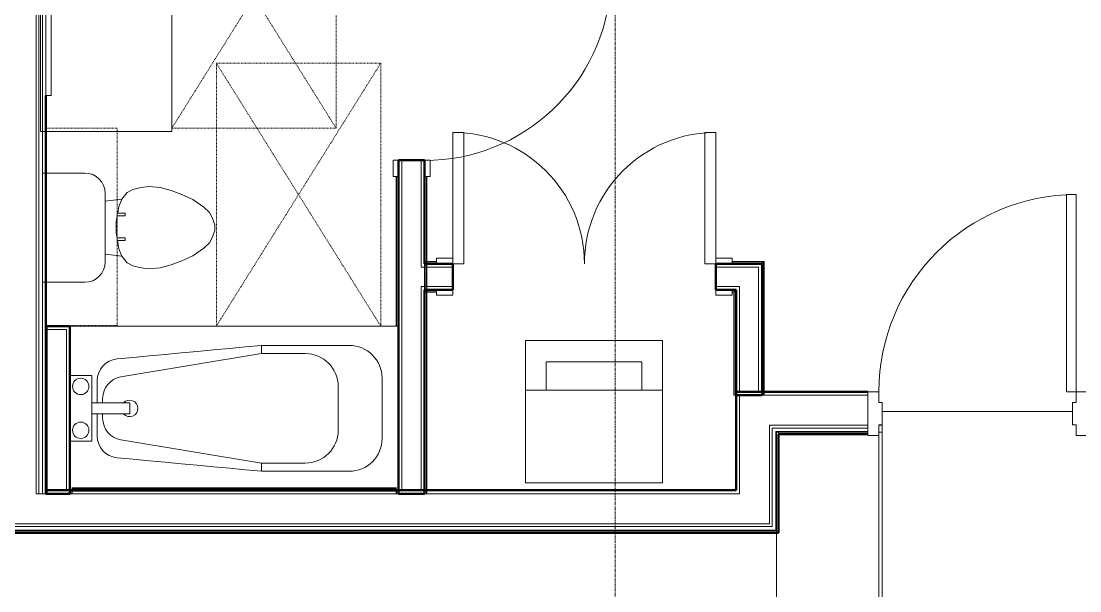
# Model space of a CAD drawing. Header units: inches. Extents: x -4235 to -464, y 9767 to 12347.
# Drawn here: x -2935.8 to -2742.5, y 11707 to 11811 of the extents above; entities that cross this region are included whole.
import ezdxf

# ---------------------------------------------------------------- set-up
doc = ezdxf.new("R2010")
doc.units = ezdxf.units.IN
doc.header["$MEASUREMENT"] = 0
doc.linetypes.add('Dash', pattern=[0.25, 0.125, -0.125])
doc.linetypes.add('Grid Line 1_2_', pattern=[0.875, 0.5, -0.125, 0.125, -0.125])
for name, color, linetype, lineweight in [('0-1', 7, 'Continuous', 5), ('0-2', 10, 'Continuous', 9), ('0-3', 7, 'Continuous', 9), ('A-DOOR-1', 7, 'Continuous', 9), ('A-DOOR-2', 90, 'Continuous', 20), ('A-DOOR-FRAM-1', 90, 'Continuous', 20), ('A-FLOR-2', 254, 'Continuous', 9), ('A-FLOR-3', 7, 'Continuous', 9), ('A-FLOR-4', 192, 'Continuous', 9), ('A-GENM-HDLN-1', 7, 'Dash', 9), ('A-WALL-1', 250, 'Continuous', 50), ('A-WALL-2', 50, 'Continuous', 13), ('A-WALL-3', 10, 'Continuous', 9), ('A-WALL-4', 254, 'Continuous', 9), ('A-WALL-5', 7, 'Continuous', 9), ('I-WALL-1', 250, 'Continuous', 50), ('I-WALL-2', 10, 'Continuous', 9), ('I-WALL-3', 254, 'Continuous', 9), ('P-SANR-FIXT-1', 7, 'Continuous', 9), ('P-SANR-FIXT-2', 10, 'Continuous', 9), ('P-SANR-FIXT-3', 254, 'Continuous', 9), ('Q-CASE-1', 254, 'Continuous', 9), ('Q-CASE-2', 7, 'Continuous', 9), ('Q-CASE-3', 10, 'Continuous', 9), ('Q-CASE-4', 7, 'Dash', 9), ('S-GRID-1', 1, 'Grid Line 1_2_', 9)]:
    doc.layers.add(name, color=color, linetype=linetype, lineweight=lineweight)

# ---------------------------------------------------------------- blocks, each defined once
blk = doc.blocks.new('Basic Wall _ INT - W4BØF - _5_8 GYP - 2X4 WOOD_BATT_ - 5_8 GYP_ - ___-2682063-BACKGROUND - 3RD FLOOR')
at = {"layer": 'A-WALL-3'}
for p, q in [((-2800.5, 11766.76), (-2800.52, 11766.74)), ((-2800.32, 11766.94), (-2800.38, 11766.88)), ((-2800.17, 11767.09), (-2800.32, 11766.95)), ((-2800.11, 11767.15), (-2800.17, 11767.09)), ((-2800.52, 11742.74), (-2800.52, 11743.36)), ((-2800.52, 11742.74), (-2800.5, 11742.74)), ((-2800.48, 11742.74), (-2800.52, 11742.74)), ((-2800.46, 11742.74), (-2800.48, 11742.74)), ((-2800.44, 11742.74), (-2800.46, 11742.74)), ((-2800.41, 11742.74), (-2800.44, 11742.74)), ((-2800.4, 11742.74), (-2800.41, 11742.74)), ((-2800.23, 11742.74), (-2800.4, 11742.74)), ((-2800.4, 11742.74), (-2800.4, 11742.74)), ((-2800.38, 11742.74), (-2800.32, 11742.74)), ((-2800.32, 11742.74), (-2800.17, 11742.74)), ((-2800.11, 11742.74), (-2800.23, 11742.74)), ((-2800.17, 11743.36), (-2800.17, 11742.74)), ((-2800.17, 11742.74), (-2800.11, 11742.74))]:
    blk.add_line(p, q, dxfattribs=at)
at = {"layer": 'A-WALL-4'}
for p, q in [((-2800.52, 11743.36), (-2800.52, 11766.74)), ((-2800.17, 11767.09), (-2800.17, 11743.36)), ((-2800.4, 11742.74), (-2800.4, 11743.36)), ((-2800.11, 11743.36), (-2800.11, 11742.74))]:
    blk.add_line(p, q, dxfattribs=at)
at = {"layer": 'A-WALL-5'}
for p, q in [((-2800.4, 11743.36), (-2800.4, 11766.86)), ((-2800.11, 11767.15), (-2800.11, 11743.36))]:
    blk.add_line(p, q, dxfattribs=at)
at = {"layer": 'A-WALL-5', "flags": 128}
for points in [[(-2800.48, 11766.78), (-2800.46, 11766.8), (-2800.44, 11766.82), (-2800.42, 11766.84), (-2800.41, 11766.85), (-2800.4, 11766.86), (-2800.4, 11766.86)], [(-2800.4, 11766.86), (-2800.38, 11766.88), (-2800.32, 11766.94), (-2800.23, 11767.03), (-2800.11, 11767.15)]]:
    blk.add_lwpolyline(points, dxfattribs=at)
blk = doc.blocks.new('Basic Wall _ INT - W4BØF - _5_8 GYP - 2X4 WOOD_BATT_ - 5_8 GYP_ - ___-2682064-BACKGROUND - 3RD FLOOR')
at = {"layer": 'A-WALL-3'}
for p, q in [((-2805.27, 11761.99), (-2805.3, 11761.97)), ((-2805.62, 11761.64), (-2805.69, 11761.58)), ((-2805.48, 11761.78), (-2805.62, 11761.64)), ((-2805.41, 11761.85), (-2805.48, 11761.79)), ((-2805.27, 11742.74), (-2805.27, 11743.36))]:
    blk.add_line(p, q, dxfattribs=at)
at = {"layer": 'A-WALL-4'}
for p, q in [((-2805.27, 11743.36), (-2805.27, 11761.99)), ((-2805.62, 11761.64), (-2805.62, 11742.74)), ((-2805.69, 11742.74), (-2805.62, 11742.74)), ((-2805.62, 11742.74), (-2805.48, 11742.74)), ((-2805.48, 11742.74), (-2805.41, 11742.74)), ((-2805.3, 11742.74), (-2805.27, 11742.74))]:
    blk.add_line(p, q, dxfattribs=at)
at = {"layer": 'A-WALL-5'}
for p, q in [((-2805.69, 11761.58), (-2805.69, 11742.74)), ((-2805.4, 11761.86), (-2805.4, 11742.74)), ((-2805.4, 11742.74), (-2805.69, 11742.74)), ((-2805.32, 11742.74), (-2805.4, 11742.74)), ((-2805.27, 11742.74), (-2805.32, 11742.74))]:
    blk.add_line(p, q, dxfattribs=at)
at = {"layer": 'A-WALL-5', "flags": 128}
for points in [[(-2805.69, 11761.58), (-2805.57, 11761.7), (-2805.48, 11761.79), (-2805.42, 11761.84), (-2805.4, 11761.86)], [(-2805.4, 11761.86), (-2805.4, 11761.87), (-2805.39, 11761.88), (-2805.37, 11761.89), (-2805.36, 11761.91), (-2805.34, 11761.93), (-2805.32, 11761.95)]]:
    blk.add_lwpolyline(points, dxfattribs=at)
blk = doc.blocks.new('Basic Wall _ INT - W4BØF - _5_8 GYP - 2X4 WOOD_BATT_ - 5_8 GYP_ - ___-2682065-BACKGROUND - 3RD FLOOR')
at = {"layer": 'A-WALL-3'}
for p, q in [((-2862.15, 11767.03), (-2862.15, 11767.15)), ((-2862.15, 11767.15), (-2862.15, 11767.09)), ((-2862.15, 11767.09), (-2862.15, 11766.95)), ((-2862.15, 11766.88), (-2862.15, 11767.03)), ((-2862.15, 11766.94), (-2862.15, 11766.88)), ((-2862.15, 11766.86), (-2862.15, 11766.88)), ((-2862.15, 11766.86), (-2862.15, 11766.86)), ((-2862.15, 11766.85), (-2862.15, 11766.86)), ((-2862.15, 11766.84), (-2862.15, 11766.85)), ((-2862.15, 11766.82), (-2862.15, 11766.84)), ((-2862.15, 11766.8), (-2862.15, 11766.82)), ((-2862.15, 11766.76), (-2862.15, 11766.74)), ((-2861.88, 11767.09), (-2861.95, 11767.09)), ((-2861.77, 11767.09), (-2861.85, 11767.09)), ((-2859.96, 11766.74), (-2856.96, 11766.74)), ((-2808.96, 11766.74), (-2805.96, 11766.74)), ((-2800.52, 11766.74), (-2800.5, 11766.76)), ((-2800.38, 11766.88), (-2800.32, 11766.94)), ((-2800.32, 11766.95), (-2800.17, 11767.09)), ((-2800.17, 11767.09), (-2800.11, 11767.15))]:
    blk.add_line(p, q, dxfattribs=at)
at = {"layer": 'A-WALL-4'}
for p, q in [((-2862.15, 11766.78), (-2862.15, 11766.8)), ((-2862.15, 11766.74), (-2862.15, 11766.78)), ((-2862.15, 11766.74), (-2859.96, 11766.74)), ((-2861.88, 11767.15), (-2861.95, 11767.15)), ((-2861.77, 11767.15), (-2861.85, 11767.15)), ((-2859.96, 11767.09), (-2861.74, 11767.09)), ((-2800.17, 11767.09), (-2805.96, 11767.09)), ((-2805.96, 11766.74), (-2800.52, 11766.74))]:
    blk.add_line(p, q, dxfattribs=at)
at = {"layer": 'A-WALL-5'}
for p, q in [((-2859.96, 11766.86), (-2862.15, 11766.86)), ((-2859.96, 11767.15), (-2861.74, 11767.15)), ((-2800.11, 11767.15), (-2805.96, 11767.15)), ((-2800.4, 11766.86), (-2805.96, 11766.86))]:
    blk.add_line(p, q, dxfattribs=at)
at = {"layer": 'A-WALL-5', "flags": 128}
for points in [[(-2800.4, 11766.86), (-2800.4, 11766.86), (-2800.41, 11766.85), (-2800.42, 11766.84), (-2800.44, 11766.82), (-2800.46, 11766.8), (-2800.48, 11766.78)], [(-2800.11, 11767.15), (-2800.23, 11767.03), (-2800.32, 11766.94), (-2800.38, 11766.88), (-2800.4, 11766.86)]]:
    blk.add_lwpolyline(points, dxfattribs=at)
blk = doc.blocks.new('Basic Wall _ INT - W4BØF - _5_8 GYP - 2X4 WOOD_BATT_ - 5_8 GYP_ - ___-2682066-BACKGROUND - 3RD FLOOR')
at = {"layer": 'A-WALL-3'}
for p, q in [((-2862.15, 11761.99), (-2862.15, 11761.97)), ((-2859.96, 11761.99), (-2856.96, 11761.99)), ((-2805.3, 11761.97), (-2805.27, 11761.99)), ((-2862.15, 11761.88), (-2862.15, 11761.93)), ((-2862.15, 11761.86), (-2862.15, 11761.88)), ((-2862.15, 11761.79), (-2862.15, 11761.86)), ((-2862.15, 11761.85), (-2862.15, 11761.79)), ((-2862.15, 11761.7), (-2862.15, 11761.79)), ((-2862.15, 11761.78), (-2862.15, 11761.64)), ((-2862.15, 11761.58), (-2862.15, 11761.7)), ((-2862.15, 11761.64), (-2862.15, 11761.58)), ((-2861.89, 11761.64), (-2861.95, 11761.64)), ((-2861.74, 11761.64), (-2861.85, 11761.64)), ((-2805.69, 11761.58), (-2805.62, 11761.64)), ((-2805.62, 11761.64), (-2805.48, 11761.78)), ((-2805.48, 11761.79), (-2805.41, 11761.85))]:
    blk.add_line(p, q, dxfattribs=at)
at = {"layer": 'A-WALL-4'}
for p, q in [((-2862.15, 11761.95), (-2862.15, 11761.99)), ((-2862.15, 11761.99), (-2859.96, 11761.99)), ((-2805.96, 11761.99), (-2805.27, 11761.99)), ((-2862.15, 11761.93), (-2862.15, 11761.95)), ((-2861.89, 11761.58), (-2861.95, 11761.58)), ((-2861.74, 11761.58), (-2861.85, 11761.58)), ((-2859.96, 11761.64), (-2861.74, 11761.64)), ((-2805.62, 11761.64), (-2805.96, 11761.64))]:
    blk.add_line(p, q, dxfattribs=at)
at = {"layer": 'A-WALL-5'}
for p, q in [((-2862.15, 11761.86), (-2859.96, 11761.86)), ((-2859.96, 11761.58), (-2861.74, 11761.58)), ((-2805.96, 11761.86), (-2805.4, 11761.86)), ((-2805.69, 11761.58), (-2805.96, 11761.58))]:
    blk.add_line(p, q, dxfattribs=at)
at = {"layer": 'A-WALL-5', "flags": 128}
for points in [[(-2805.4, 11761.86), (-2805.42, 11761.84), (-2805.48, 11761.79), (-2805.57, 11761.7), (-2805.69, 11761.58)], [(-2805.32, 11761.95), (-2805.34, 11761.93), (-2805.36, 11761.91), (-2805.37, 11761.89), (-2805.39, 11761.88), (-2805.4, 11761.87), (-2805.4, 11761.86)]]:
    blk.add_lwpolyline(points, dxfattribs=at)
blk = doc.blocks.new('Stacked Washer and Dryer - 26_x25_ - Private-1352637-BACKGROUND - 3RD FLOOR')
at = {"layer": 'P-SANR-FIXT-1'}
for p, q in [((0, 12.5), (26, 12.5)), ((0, 12.5), (0, -12.5)), ((16.90625, 12.5), (16.90625, -12.5)), ((26, 12.5), (26, -12.5)), ((16.90625, 8.75), (22.09375, 8.75)), ((22.09375, 8.75), (22.09375, -8.75)), ((22.09375, -8.75), (16.90625, -8.75)), ((26, -12.5), (0, -12.5))]:
    blk.add_line(p, q, dxfattribs=at)
blk = doc.blocks.new('SWING - DOUBLE - FLUSH - 4-0 x 6-8 - DUMMY-3207495-BACKGROUND - 3RD FLOOR')
at = {"layer": 'A-DOOR-1'}
for p, q in [((-27, 2.375), (-27, 3.375)), ((-27, 3.375), (-24, 3.375)), ((-24, 2.375), (-27, 2.375)), ((-24, 3.375), (-24, 2.375)), ((24, 2.375), (24, 3.375)), ((24, 3.375), (27, 3.375)), ((27, 2.375), (24, 2.375)), ((27, 3.375), (27, 2.375)), ((-27, -2.375), (-24, -2.375)), ((-27, -3.375), (-27, -2.375)), ((-24, -3.375), (-27, -3.375)), ((-24, -2.375), (-24, -3.375)), ((24, -2.375), (27, -2.375)), ((24, -3.375), (24, -2.375)), ((27, -3.375), (24, -3.375)), ((27, -2.375), (27, -3.375))]:
    blk.add_line(p, q, dxfattribs=at)
for centre, start, end in [((-24, -2.375), 270, 0), ((24, -2.375), 180, 270)]:
    blk.add_arc(centre, 24, start, end, dxfattribs=at)
at = {"layer": 'A-DOOR-2'}
for p, q in [((-22, -2.375), (-24, -2.375)), ((-24, -3.375), (-24, -26.375)), ((-22, -26.375), (-22, -2.375)), ((22, -2.375), (24, -2.375)), ((22, -26.375), (22, -2.375)), ((24, -3.375), (24, -26.375)), ((-24, -26.375), (-22, -26.375)), ((24, -26.375), (22, -26.375))]:
    blk.add_line(p, q, dxfattribs=at)
blk = doc.blocks.new('Basic Wall _ INT - W4BØF - _5_8 GYP - 2X4 WOOD_BATT_ - 5_8 GYP_ - ___-2680994-BACKGROUND - 3RD FLOOR')
at = {"layer": 'A-WALL-3'}
for p, q in [((-2862.12, 11879.77), (-2862.15, 11879.79)), ((-2861.95, 11879.59), (-2862.01, 11879.65)), ((-2861.89, 11879.53), (-2861.94, 11879.58)), ((-2862.15, 11855.79), (-2862.15, 11851.04)), ((-2861.8, 11856.08), (-2861.8, 11856.19)), ((-2861.8, 11855.99), (-2861.8, 11856.07)), ((-2861.8, 11855.16), (-2861.8, 11855.79)), ((-2861.8, 11851.04), (-2861.8, 11855.14)), ((-2861.8, 11850.84), (-2861.8, 11850.89)), ((-2861.8, 11850.75), (-2861.8, 11850.82)), ((-2861.8, 11850.63), (-2861.8, 11850.73)), ((-2862.15, 11827.04), (-2862.15, 11822.66)), ((-2861.8, 11827.33), (-2861.8, 11827.44)), ((-2861.8, 11827.24), (-2861.8, 11827.33)), ((-2861.8, 11827.18), (-2861.8, 11827.24)), ((-2861.8, 11822.66), (-2861.8, 11827.04)), ((-2862.15, 11785.66), (-2862.15, 11782.66)), ((-2862.15, 11766.74), (-2862.15, 11761.99)), ((-2861.8, 11767.03), (-2861.8, 11767.14)), ((-2861.8, 11766.94), (-2861.8, 11767.03)), ((-2861.8, 11766.88), (-2861.8, 11766.94)), ((-2861.8, 11762.61), (-2861.8, 11766.7)), ((-2861.8, 11761.99), (-2861.8, 11762.57)), ((-2861.8, 11761.79), (-2861.8, 11761.84)), ((-2861.8, 11761.7), (-2861.8, 11761.78)), ((-2861.8, 11761.58), (-2861.8, 11761.69)), ((-2862.15, 11725.36), (-2862.15, 11724.74)), ((-2861.8, 11724.74), (-2861.8, 11725.36)), ((-2862.15, 11724.74), (-2862.12, 11724.74)), ((-2862.11, 11724.74), (-2862.15, 11724.74)), ((-2862.02, 11724.74), (-2862.11, 11724.74)), ((-2861.74, 11724.74), (-2862.02, 11724.74)), ((-2862.01, 11724.74), (-2861.95, 11724.74)), ((-2861.94, 11724.74), (-2861.8, 11724.74)), ((-2861.8, 11724.74), (-2861.74, 11724.74))]:
    blk.add_line(p, q, dxfattribs=at)
at = {"layer": 'A-WALL-4'}
for p, q in [((-2862.15, 11879.79), (-2862.15, 11855.79)), ((-2861.8, 11856.2), (-2861.8, 11879.04)), ((-2862.02, 11855.16), (-2862.02, 11855.79)), ((-2862.02, 11851.04), (-2862.02, 11855.16)), ((-2861.74, 11856.08), (-2861.74, 11856.19)), ((-2861.74, 11855.99), (-2861.74, 11856.07)), ((-2861.74, 11855.16), (-2861.74, 11855.78)), ((-2861.74, 11851.04), (-2861.74, 11855.14)), ((-2862.15, 11851.04), (-2862.15, 11827.04)), ((-2861.74, 11850.84), (-2861.74, 11850.89)), ((-2861.8, 11827.45), (-2861.8, 11850.63)), ((-2861.74, 11850.75), (-2861.74, 11850.82)), ((-2861.74, 11850.63), (-2861.74, 11850.73)), ((-2862.02, 11822.91), (-2862.02, 11827.02)), ((-2861.74, 11827.33), (-2861.74, 11827.44)), ((-2861.74, 11827.24), (-2861.74, 11827.32)), ((-2861.74, 11827.18), (-2861.74, 11827.24)), ((-2861.74, 11822.66), (-2861.74, 11827.04)), ((-2862.02, 11822.66), (-2862.02, 11822.89)), ((-2862.15, 11782.66), (-2862.15, 11766.74)), ((-2861.8, 11767.14), (-2861.8, 11782.66)), ((-2862.02, 11762.61), (-2862.02, 11766.72)), ((-2861.74, 11767.03), (-2861.74, 11767.14)), ((-2861.74, 11766.94), (-2861.74, 11767.03)), ((-2861.74, 11766.88), (-2861.74, 11766.94)), ((-2861.74, 11761.99), (-2861.74, 11766.74)), ((-2862.15, 11761.99), (-2862.15, 11725.36)), ((-2862.02, 11761.99), (-2862.02, 11762.6)), ((-2861.8, 11725.36), (-2861.8, 11761.58)), ((-2861.74, 11761.79), (-2861.74, 11761.84)), ((-2861.74, 11761.7), (-2861.74, 11761.78)), ((-2861.74, 11761.58), (-2861.74, 11761.69)), ((-2862.02, 11724.74), (-2862.02, 11725.36)), ((-2861.74, 11724.74), (-2861.74, 11725.36))]:
    blk.add_line(p, q, dxfattribs=at)
at = {"layer": 'A-WALL-5'}
for p, q in [((-2862.02, 11855.79), (-2862.02, 11879.66)), ((-2861.74, 11856.2), (-2861.74, 11879.04)), ((-2862.02, 11827.04), (-2862.02, 11851.04)), ((-2861.74, 11827.45), (-2861.74, 11850.63)), ((-2862.02, 11766.74), (-2862.02, 11782.66)), ((-2861.74, 11767.15), (-2861.74, 11782.66)), ((-2862.02, 11725.36), (-2862.02, 11761.99)), ((-2861.74, 11725.36), (-2861.74, 11761.58))]:
    blk.add_line(p, q, dxfattribs=at)
at = {"layer": 'A-WALL-5', "flags": 128}
for points in [[(-2862.11, 11879.75), (-2862.08, 11879.73), (-2862.06, 11879.71), (-2862.05, 11879.69), (-2862.03, 11879.68), (-2862.03, 11879.67), (-2862.02, 11879.66)], [(-2862.02, 11879.66), (-2862, 11879.64), (-2861.95, 11879.59), (-2861.89, 11879.53)]]:
    blk.add_lwpolyline(points, dxfattribs=at)
blk = doc.blocks.new('Basic Wall _ INT - W4BØF - _5_8 GYP - 2X4 WOOD_BATT_ - 5_8 GYP_ - ___-2680993-BACKGROUND - 3RD FLOOR')
at = {"layer": 'A-WALL-3'}
for p, q in [((-2867.25, 11884.89), (-2867.31, 11884.95)), ((-2867.1, 11884.75), (-2867.25, 11884.89)), ((-2867.04, 11884.68), (-2867.1, 11884.74)), ((-2866.9, 11884.54), (-2866.92, 11884.56)), ((-2867.25, 11856.08), (-2867.25, 11856.2)), ((-2867.25, 11855.99), (-2867.25, 11856.08)), ((-2867.25, 11851.04), (-2867.25, 11855.79)), ((-2866.9, 11855.79), (-2866.9, 11851.04)), ((-2867.25, 11850.84), (-2867.25, 11850.89)), ((-2867.25, 11850.75), (-2867.25, 11850.83)), ((-2867.25, 11850.63), (-2867.25, 11850.74)), ((-2866.9, 11822.66), (-2866.9, 11819.66)), ((-2866.9, 11785.66), (-2866.9, 11782.66)), ((-2867.25, 11724.74), (-2867.25, 11725.33)), ((-2866.9, 11725.33), (-2866.9, 11724.74)), ((-2867.02, 11724.74), (-2867.31, 11724.74)), ((-2867.31, 11724.74), (-2867.25, 11724.74)), ((-2867.25, 11724.74), (-2867.1, 11724.74)), ((-2867.1, 11724.74), (-2867.04, 11724.74)), ((-2866.94, 11724.74), (-2867.02, 11724.74)), ((-2866.9, 11724.74), (-2866.94, 11724.74)), ((-2866.92, 11724.74), (-2866.9, 11724.74))]:
    blk.add_line(p, q, dxfattribs=at)
at = {"layer": 'A-WALL-4'}
for p, q in [((-2867.25, 11856.2), (-2867.25, 11884.89)), ((-2866.9, 11884.54), (-2866.9, 11855.79)), ((-2867.31, 11856.08), (-2867.31, 11856.2)), ((-2867.31, 11855.99), (-2867.31, 11856.08)), ((-2867.31, 11851.04), (-2867.31, 11855.79)), ((-2867.02, 11855.77), (-2867.02, 11851.06)), ((-2867.31, 11850.84), (-2867.31, 11850.89)), ((-2866.9, 11851.04), (-2866.9, 11822.66)), ((-2867.31, 11850.75), (-2867.31, 11850.83)), ((-2867.31, 11850.63), (-2867.31, 11850.74)), ((-2867.25, 11822.66), (-2867.25, 11850.63)), ((-2867.25, 11755.33), (-2867.25, 11782.66)), ((-2866.9, 11782.66), (-2866.9, 11755.33)), ((-2867.31, 11724.74), (-2867.31, 11725.33)), ((-2867.02, 11725.33), (-2867.02, 11724.74))]:
    blk.add_line(p, q, dxfattribs=at)
at = {"layer": 'A-WALL-5'}
for p, q in [((-2867.31, 11856.2), (-2867.31, 11884.95)), ((-2867.02, 11884.66), (-2867.02, 11855.79)), ((-2867.02, 11851.04), (-2867.02, 11822.66)), ((-2867.31, 11822.66), (-2867.31, 11850.63)), ((-2867.31, 11755.33), (-2867.31, 11782.66)), ((-2867.02, 11782.66), (-2867.02, 11755.33))]:
    blk.add_line(p, q, dxfattribs=at)
at = {"layer": 'A-WALL-5', "flags": 128}
for points in [[(-2867.31, 11884.95), (-2867.19, 11884.83), (-2867.1, 11884.74), (-2867.04, 11884.68), (-2867.02, 11884.66)], [(-2867.02, 11884.66), (-2867.02, 11884.66), (-2867.01, 11884.65), (-2867, 11884.64), (-2866.98, 11884.62), (-2866.96, 11884.6), (-2866.94, 11884.58)]]:
    blk.add_lwpolyline(points, dxfattribs=at)
blk = doc.blocks.new('SWING - SINGLE - FLUSH - 2-10 x 6-8 - PRIVACY-3199405-BACKGROUND - 3RD FLOOR')
at = {"layer": 'A-DOOR-1'}
blk.add_arc((17, -2.38), 34.07, 180, 266.6343, dxfattribs=at)
at = {"layer": 'A-DOOR-2'}
for p, q in [((15, -2.38), (15, -36.38)), ((17, -2.38), (15, -2.38)), ((17, -2.38), (17, -36.38)), ((17, -36.38), (15, -36.38))]:
    blk.add_line(p, q, dxfattribs=at)
at = {"layer": 'A-DOOR-FRAM-1'}
for p, q in [((-20, 2.37), (-20, 3.37)), ((-20, 3.37), (-17, 3.37)), ((-17, 2.37), (-20, 2.37)), ((-17, 3.37), (-17, 2.37)), ((17, 2.37), (17, 3.37)), ((17, 3.37), (20, 3.37)), ((20, 2.37), (17, 2.37)), ((20, 3.37), (20, 2.37)), ((-20, -2.38), (-17, -2.38)), ((-20, -3.38), (-20, -2.38)), ((-17, -3.38), (-20, -3.38)), ((-17, -2.38), (-17, -3.38)), ((17, -2.38), (20, -2.38)), ((17, -3.38), (17, -2.38)), ((20, -3.38), (17, -3.38)), ((20, -2.38), (20, -3.38))]:
    blk.add_line(p, q, dxfattribs=at)
blk = doc.blocks.new('Toilet-Domestic-3D - Toilet-Domestic-3D-V94-BACKGROUND - 3RD FLOOR')
at = {"layer": 'P-SANR-FIXT-1'}
for p, q in [((-1.87, 11.5), (-0.5, 12)), ((-0.5, 12), (0.5, 12)), ((0.5, 12), (1.87, 11.5)), ((-5.13, 8), (-3.74, 10)), ((-3.74, 10), (-2.74, 11)), ((-2.74, 11), (-1.87, 11.5)), ((1.87, 11.5), (2.74, 11)), ((2.74, 11), (3.74, 10)), ((3.74, 10), (5.13, 8)), ((-6.06, 6), (-5.13, 8)), ((5.13, 8), (6.06, 6)), ((-6.79, 4), (-6.06, 6)), ((6.06, 6), (6.79, 4)), ((-7.33, 1.99), (-6.79, 4)), ((6.79, 4), (7.33, 1.99)), ((-7.5, 0), (-7.33, 1.99)), ((7.33, 1.99), (7.5, 0)), ((-7.41, -1), (-7.5, 0)), ((-7.24, -2), (-7.41, -1)), ((7.41, -1), (7.24, -2)), ((7.5, 0), (7.41, -1)), ((-6.97, -3), (-7.24, -2)), ((-6.4, -4), (-6.97, -3)), ((6.97, -3), (6.4, -4)), ((7.24, -2), (6.97, -3)), ((-5.21, -5), (-6.4, -4)), ((-3.84, -5.5), (-5.21, -5)), ((-4.86, -8.02), (-5.21, -5)), ((-2.65, -5.71), (-3.84, -5.5)), ((-1, -6), (-2.16, -5.8)), ((3.84, -5.5), (2.34, -5.76)), ((5.21, -5), (3.84, -5.5)), ((4.86, -8.02), (5.21, -5)), ((6.4, -4), (5.21, -5)), ((1, -6), (-1, -6)), ((1.85, -5.85), (1, -6)), ((6.25, -8.02), (-6.25, -8.02)), ((-9.98, -11.75), (-9.98, -18.85)), ((9.98, -18.85), (9.98, -11.75))]:
    blk.add_line(p, q, dxfattribs=at)
for centre, start, end in [((-6.25, -11.75), 90, 180), ((6.25, -11.75), 0, 90)]:
    blk.add_arc(centre, 3.73, start, end, dxfattribs=at)
at = {"layer": 'P-SANR-FIXT-2'}
blk.add_line((-9.98, -19.48), (9.98, -19.48), dxfattribs=at)
at = {"layer": 'P-SANR-FIXT-3'}
for p, q in [((-9.98, -18.85), (-9.98, -19.48)), ((9.98, -19.48), (9.98, -18.85))]:
    blk.add_line(p, q, dxfattribs=at)
blk = doc.blocks.new('Bath Vanity - Bath Vanity 60_-2708009-BACKGROUND - 3RD FLOOR')
at = {"layer": 'Q-CASE-1'}
for p, q in [((30.74, 0), (-29.26, 0)), ((-29.26, 0), (-29.26, -1)), ((30.74, -1), (30.74, 0))]:
    blk.add_line(p, q, dxfattribs=at)
at = {"layer": 'Q-CASE-2'}
for p, q in [((-29.26, -1), (-29.26, -24)), ((30.74, -24), (30.74, -1)), ((-29.26, -24), (30.74, -24))]:
    blk.add_line(p, q, dxfattribs=at)
blk = doc.blocks.new('Bath Tub - Maestro - 60_x30_-V95-BACKGROUND - 3RD FLOOR')
at = {"layer": 'P-SANR-FIXT-1'}
for p, q in [((59.63, 0), (0.38, 0)), ((35, -3.5), (51, -3.5)), ((35, -5), (35, -3.5)), ((35, -5), (9.35, -9.26)), ((43, -5), (35, -5)), ((4, -9), (0.38, -9)), ((4, -14), (4, -9)), ((57, -9.5), (57, -20.5)), ((5, -14), (5, -9.96)), ((49, -19), (49, -11)), ((6, -13.2), (6, -14)), ((4, -16), (4, -14)), ((4, -14), (10.94, -14)), ((10.94, -16), (10.94, -14)), ((4, -21), (4, -16)), ((10.94, -16), (4, -16)), ((5, -20.04), (5, -16)), ((6, -16), (6, -16.8)), ((0.38, -21), (4, -21)), ((9.35, -20.74), (35, -25)), ((35, -25), (35, -26.5)), ((35, -25), (43, -25)), ((51, -26.5), (35, -26.5))]:
    blk.add_line(p, q, dxfattribs=at)
at = {"layer": 'P-SANR-FIXT-1', "flags": 128}
for points in [[(8.63, -5.97), (11.56, -5.7), (14.49, -5.42), (17.42, -5.15), (20.35, -4.87), (23.28, -4.6), (26.21, -4.32), (29.14, -4.05), (32.07, -3.77), (35, -3.5)], [(35, -26.5), (32.07, -26.23), (29.14, -25.95), (26.21, -25.68), (23.28, -25.4), (20.35, -25.13), (17.42, -24.85), (14.49, -24.58), (11.56, -24.3), (8.63, -24.03)]]:
    blk.add_lwpolyline(points, dxfattribs=at)
at = {"layer": 'P-SANR-FIXT-1'}
for centre, radius, start, end in [((51, -9.5), 6, 0, 90), ((43, -11), 6, 360, 90), ((9, -9.96), 4, 95.3558, 180), ((2, -11), 1.5, 0, 180), ((10, -13.2), 4, 99.4223, 180), ((2, -11), 1.5, 180, 360), ((10.94, -15), 1.5, 0, 137.9289), ((10.94, -15), 1.5, 222.0711, 360), ((10, -16.8), 4, 180, 260.5777), ((2, -19), 1.5, 0, 180), ((2, -19), 1.5, 180, 360), ((43, -19), 6, 270, 0), ((9, -20.04), 4, 180, 264.6442), ((51, -20.5), 6, 270, 0)]:
    blk.add_arc(centre, radius, start, end, dxfattribs=at)
at = {"layer": 'P-SANR-FIXT-2'}
for p, q in [((0, 0), (0, -9)), ((60, -29.97), (60, 0)), ((0, -9), (0, -21)), ((0, -9), (0, -21)), ((0, -21), (0, -29.97)), ((0, -30), (60, -30))]:
    blk.add_line(p, q, dxfattribs=at)
at = {"layer": 'P-SANR-FIXT-3'}
for p, q in [((0.38, 0), (0, 0)), ((60, 0), (59.63, 0)), ((0.38, -9), (0, -9)), ((0, -21), (0.38, -21))]:
    blk.add_line(p, q, dxfattribs=at)
blk = doc.blocks.new('ADA Clearances - 30_x48_-1721104-BACKGROUND - 3RD FLOOR')
at = {"layer": 'A-GENM-HDLN-1'}
for p, q in [((15, 24), (-15, -24)), ((-15, 24), (15, -24)), ((-15, -24), (-15, 24)), ((-15, 24), (15, 24)), ((15, 24), (15, -24)), ((15, -24), (-15, -24))]:
    blk.add_line(p, q, dxfattribs=at)
blk = doc.blocks.new('ADA Clearances - 30_x48_-V96-BACKGROUND - 3RD FLOOR')
at = {"layer": 'A-GENM-HDLN-1'}
for p, q in [((15, 24), (-15, -24)), ((-15, 24), (15, -24)), ((-15, 24), (15, 24)), ((15, 24), (15, -24)), ((15, -24), (-15, -24))]:
    blk.add_line(p, q, dxfattribs=at)
blk = doc.blocks.new('BATHROOM MIRROR - BATHROOM MIRROR 48_-3124766-BACKGROUND - 3RD FLOOR')
at = {"layer": 'Q-CASE-2'}
for p, q in [((24.74, 24), (-23.26, 24)), ((-23.26, 23), (-23.26, 24)), ((24.74, 24), (24.74, 23)), ((-23.26, 23), (24.74, 23))]:
    blk.add_line(p, q, dxfattribs=at)
at = {"layer": 'Q-CASE-3'}
blk.add_line((21.74, 24), (-20.26, 24), dxfattribs=at)
blk = doc.blocks.new('300 Series Wall Hung Cabinet_326 - 36_-2909952-BACKGROUND - 3RD FLOOR')
at = {"layer": 'Q-CASE-2'}
for p, q in [((-2.5, -13.19), (-2.01, -13.19)), ((-2.5, -13.19), (-2.5, -14.69)), ((-2.01, -14.69), (-2.01, -13.19)), ((2, -13.19), (2.49, -13.19)), ((2, -13.19), (2, -14.69)), ((2.49, -14.69), (2.49, -13.19)), ((-2.5, -14.69), (-2.01, -14.69)), ((2, -14.69), (2.49, -14.69))]:
    blk.add_line(p, q, dxfattribs=at)
at = {"layer": 'Q-CASE-4'}
for p, q in [((18, -0.19), (-18, -0.19)), ((-18, -0.19), (-18, -13.19)), ((18, -13.19), (18, -0.19)), ((-18, -13.19), (18, -13.19))]:
    blk.add_line(p, q, dxfattribs=at)
blk = doc.blocks.new('Basic Wall _ INT - W4FØF - INT - _5_8 GYP - 2X4 WOOD_BATT__ - ___-3084716-BACKGROUND - 3RD FLOOR')
at = {"layer": 'A-WALL-3'}
for p, q in [((-2926.9, 11725.33), (-2926.9, 11724.74)), ((-2926.55, 11724.74), (-2926.55, 11725.33)), ((-2926.9, 11724.74), (-2926.87, 11724.74)), ((-2926.86, 11724.74), (-2926.9, 11724.74)), ((-2926.83, 11724.74), (-2926.86, 11724.74)), ((-2926.81, 11724.74), (-2926.83, 11724.74)), ((-2926.77, 11724.74), (-2926.81, 11724.74)), ((-2926.7, 11724.74), (-2926.77, 11724.74)), ((-2926.76, 11724.74), (-2926.7, 11724.74)), ((-2926.49, 11724.74), (-2926.7, 11724.74)), ((-2926.69, 11724.74), (-2926.55, 11724.74)), ((-2926.55, 11724.74), (-2926.49, 11724.74))]:
    blk.add_line(p, q, dxfattribs=at)
at = {"layer": 'A-WALL-4'}
for p, q in [((-2926.87, 11755.36), (-2926.9, 11755.36)), ((-2926.7, 11755.36), (-2926.76, 11755.36)), ((-2926.55, 11755.36), (-2926.69, 11755.36)), ((-2926.49, 11755.36), (-2926.55, 11755.36)), ((-2926.77, 11724.74), (-2926.77, 11725.33)), ((-2926.49, 11724.74), (-2926.49, 11725.33))]:
    blk.add_line(p, q, dxfattribs=at)
at = {"layer": 'A-WALL-5'}
for p, q in [((-2926.9, 11755.36), (-2926.86, 11755.36)), ((-2926.86, 11755.36), (-2926.77, 11755.36)), ((-2926.77, 11755.36), (-2926.49, 11755.36))]:
    blk.add_line(p, q, dxfattribs=at)
blk = doc.blocks.new('CTR - 1st Phase - Unit Layouts_rvt-1-BACKGROUND - 3RD FLOOR')
at = {"layer": 'A-WALL-1'}
for p, q in [((-2862.15, 11785.66), (-2866.9, 11785.66)), ((-2866.9, 11785.66), (-2866.9, 11724.74)), ((-2862.15, 11766.74), (-2862.15, 11785.66)), ((-2856.96, 11766.74), (-2862.15, 11766.74)), ((-2856.96, 11761.99), (-2856.96, 11766.74)), ((-2800.52, 11766.74), (-2808.96, 11766.74)), ((-2808.96, 11766.74), (-2808.96, 11761.99)), ((-2800.52, 11766.11), (-2800.52, 11766.74)), ((-2800.52, 11761.99), (-2800.52, 11766.11)), ((-2862.15, 11761.99), (-2856.96, 11761.99)), ((-2862.15, 11724.74), (-2862.15, 11761.99)), ((-2808.96, 11761.99), (-2805.27, 11761.99)), ((-2805.27, 11761.99), (-2805.27, 11742.74)), ((-2800.52, 11742.74), (-2800.52, 11761.99)), ((-2931.27, 11755.36), (-2931.27, 11724.74)), ((-2931.02, 11755.36), (-2931.27, 11755.36)), ((-2927.52, 11755.36), (-2931.02, 11755.36)), ((-2926.9, 11755.36), (-2927.52, 11755.36)), ((-2926.9, 11724.74), (-2926.9, 11755.36)), ((-2805.27, 11742.74), (-2804.65, 11742.74)), ((-2804.65, 11742.74), (-2801.15, 11742.74)), ((-2801.15, 11742.74), (-2800.52, 11742.74)), ((-2926.9, 11725.71), (-2926.9, 11725.33)), ((-2926.9, 11725.33), (-2866.9, 11725.33)), ((-2867.27, 11725.71), (-2926.52, 11725.71)), ((-2866.9, 11725.33), (-2866.9, 11725.71)), ((-2931.27, 11724.74), (-2931.02, 11724.74)), ((-2931.02, 11724.74), (-2927.52, 11724.74)), ((-2927.52, 11724.74), (-2926.9, 11724.74)), ((-2866.9, 11724.74), (-2866.27, 11724.74)), ((-2866.27, 11724.74), (-2862.77, 11724.74)), ((-2862.77, 11724.74), (-2862.15, 11724.74))]:
    blk.add_line(p, q, dxfattribs=at)
at = {"layer": 'A-WALL-2'}
for p, q in [((-2866.27, 11785.66), (-2866.27, 11725.36)), ((-2862.77, 11785.66), (-2862.77, 11766.11)), ((-2862.77, 11766.11), (-2862.15, 11766.11)), ((-2856.96, 11766.11), (-2862.15, 11766.11)), ((-2801.15, 11766.11), (-2808.96, 11766.11)), ((-2801.15, 11766.11), (-2801.15, 11762.61)), ((-2862.77, 11762.61), (-2862.15, 11762.61)), ((-2862.77, 11762.61), (-2862.77, 11725.36)), ((-2856.96, 11762.61), (-2862.15, 11762.61)), ((-2804.65, 11762.61), (-2808.96, 11762.61)), ((-2804.65, 11762.61), (-2804.65, 11761.99)), ((-2804.65, 11761.99), (-2804.65, 11743.36)), ((-2801.15, 11762.61), (-2801.15, 11761.99)), ((-2801.15, 11761.99), (-2801.15, 11743.36)), ((-2931.02, 11754.74), (-2931.02, 11755.36)), ((-2931.02, 11754.74), (-2931.02, 11755.36)), ((-2931.02, 11725.36), (-2931.02, 11754.74)), ((-2927.52, 11754.74), (-2931.02, 11754.74)), ((-2927.52, 11725.36), (-2927.52, 11754.74)), ((-2804.65, 11743.36), (-2801.15, 11743.36)), ((-2931.02, 11724.74), (-2931.02, 11725.36)), ((-2931.02, 11725.36), (-2927.52, 11725.36)), ((-2931.02, 11724.74), (-2931.02, 11725.36)), ((-2862.77, 11725.36), (-2866.27, 11725.36))]:
    blk.add_line(p, q, dxfattribs=at)
at = {"layer": 'A-WALL-3'}
for p, q in [((-2866.9, 11785.66), (-2866.9, 11782.66)), ((-2862.15, 11782.66), (-2862.15, 11785.66)), ((-2866.9, 11782.66), (-2866.9, 11755.33)), ((-2862.15, 11767.15), (-2862.15, 11782.66)), ((-2862.15, 11766.88), (-2862.15, 11767.15)), ((-2861.88, 11766.74), (-2861.95, 11766.74)), ((-2861.77, 11766.74), (-2861.85, 11766.74)), ((-2859.96, 11766.74), (-2861.74, 11766.74)), ((-2856.96, 11766.74), (-2859.96, 11766.74)), ((-2805.96, 11766.74), (-2808.96, 11766.74)), ((-2800.52, 11766.74), (-2805.96, 11766.74)), ((-2800.52, 11766.74), (-2800.52, 11761.99)), ((-2861.95, 11761.99), (-2861.89, 11761.99)), ((-2861.85, 11761.99), (-2861.74, 11761.99)), ((-2861.74, 11761.99), (-2859.96, 11761.99)), ((-2859.96, 11761.99), (-2856.96, 11761.99)), ((-2805.96, 11761.99), (-2805.27, 11761.99)), ((-2805.27, 11761.99), (-2805.27, 11743.36)), ((-2800.52, 11743.36), (-2800.52, 11761.99)), ((-2862.15, 11761.58), (-2862.15, 11761.84)), ((-2862.15, 11725.36), (-2862.15, 11761.58)), ((-2931.27, 11755.36), (-2931.27, 11724.74)), ((-2805.27, 11743.36), (-2805.27, 11742.74)), ((-2804.65, 11742.74), (-2805.27, 11742.74)), ((-2800.52, 11742.74), (-2804.65, 11742.74)), ((-2800.52, 11742.74), (-2800.52, 11743.36)), ((-2926.9, 11725.36), (-2926.9, 11725.71)), ((-2926.9, 11724.74), (-2926.9, 11725.33)), ((-2926.9, 11725.33), (-2866.9, 11725.33)), ((-2866.9, 11725.71), (-2866.9, 11725.36)), ((-2866.9, 11725.33), (-2866.9, 11724.74)), ((-2862.15, 11724.74), (-2862.15, 11725.36)), ((-2926.9, 11724.74), (-2931.27, 11724.74)), ((-2862.15, 11724.74), (-2866.9, 11724.74))]:
    blk.add_line(p, q, dxfattribs=at)
at = {"layer": 'A-WALL-4'}
for p, q in [((-2866.9, 11785.66), (-2862.15, 11785.66)), ((-2856.96, 11766.74), (-2856.96, 11761.99)), ((-2808.96, 11761.99), (-2808.96, 11766.74)), ((-2931.27, 11755.36), (-2926.9, 11755.36)), ((-2867.27, 11725.71), (-2926.52, 11725.71))]:
    blk.add_line(p, q, dxfattribs=at)
at = {"layer": '0-2'}
for name, p in [('Basic Wall _ INT - W4BØF - _5_8 GYP - 2X4 WOOD_BATT_ - 5_8 GYP_ - ___-2680993-BACKGROUND - 3RD FLOOR', (0, 0)), ('Basic Wall _ INT - W4BØF - _5_8 GYP - 2X4 WOOD_BATT_ - 5_8 GYP_ - ___-2680994-BACKGROUND - 3RD FLOOR', (0, 0)), ('ADA Clearances - 30_x48_-V96-BACKGROUND - 3RD FLOOR', (-2893.27, 11815.49)), ('ADA Clearances - 30_x48_-1721104-BACKGROUND - 3RD FLOOR', (-2885.14, 11779.36)), ('Basic Wall _ INT - W4BØF - _5_8 GYP - 2X4 WOOD_BATT_ - 5_8 GYP_ - ___-2682065-BACKGROUND - 3RD FLOOR', (0, 0)), ('Basic Wall _ INT - W4BØF - _5_8 GYP - 2X4 WOOD_BATT_ - 5_8 GYP_ - ___-2682063-BACKGROUND - 3RD FLOOR', (0, 0)), ('Basic Wall _ INT - W4BØF - _5_8 GYP - 2X4 WOOD_BATT_ - 5_8 GYP_ - ___-2682066-BACKGROUND - 3RD FLOOR', (0, 0)), ('Basic Wall _ INT - W4BØF - _5_8 GYP - 2X4 WOOD_BATT_ - 5_8 GYP_ - ___-2682064-BACKGROUND - 3RD FLOOR', (0, 0)), ('Basic Wall _ INT - W4FØF - INT - _5_8 GYP - 2X4 WOOD_BATT__ - ___-3084716-BACKGROUND - 3RD FLOOR', (0, 0)), ('Bath Tub - Maestro - 60_x30_-V95-BACKGROUND - 3RD FLOOR', (-2926.9, 11755.33))]:
    blk.add_blockref(name, p, dxfattribs=at)
for name, p, rotation in [('Bath Vanity - Bath Vanity 60_-2708009-BACKGROUND - 3RD FLOOR', (-2932.27, 11820.13), 89.99999999979656), ('BATHROOM MIRROR - BATHROOM MIRROR 48_-3124766-BACKGROUND - 3RD FLOOR', (-2907.27, 11820.75), 89.99999999982695), ('SWING - SINGLE - FLUSH - 2-10 x 6-8 - PRIVACY-3199405-BACKGROUND - 3RD FLOOR', (-2864.52, 11802.66), 89.99999999991644), ('300 Series Wall Hung Cabinet_326 - 36_-2909952-BACKGROUND - 3RD FLOOR', (-2931.46, 11773.49), 90.00000000000563), ('SWING - DOUBLE - FLUSH - 4-0 x 6-8 - DUMMY-3207495-BACKGROUND - 3RD FLOOR', (-2832.96, 11764.36), 180), ('Toilet-Domestic-3D - Toilet-Domestic-3D-V94-BACKGROUND - 3RD FLOOR', (-2912.42, 11773.33), 269.9999999998733), ('Stacked Washer and Dryer - 26_x25_ - Private-1352637-BACKGROUND - 3RD FLOOR', (-2831.21, 11726.74), 90.0000000000149)]:
    blk.add_blockref(name, p, dxfattribs=dict(at, rotation=rotation))
blk = doc.blocks.new('HOLLOW METAL - UNIT DOOR-2191979-BACKGROUND - 3RD FLOOR')
at = {"layer": 'A-DOOR-1'}
blk.add_arc((18, 4.125), 36, 90, 180, dxfattribs=at)
at = {"layer": 'A-DOOR-2'}
for p, q in [((18, 40.125), (16.25, 40.125)), ((16.25, 40.125), (16.25, 4.125)), ((18, 4.125), (18, 40.125)), ((16.25, 4.125), (18, 4.125))]:
    blk.add_line(p, q, dxfattribs=at)
at = {"layer": 'A-DOOR-FRAM-1'}
for p, q in [((-18, 4.125), (-20, 4.125)), ((-20, 4.125), (-20, -3.875)), ((-18, 2.1875), (-18, 4.125)), ((18, 4.125), (18, 2.1875)), ((20, 4.125), (18, 4.125)), ((20, -3.875), (20, 4.125)), ((-17.375, 2.1875), (-18, 2.1875)), ((-17.375, -1.9375), (-17.375, 2.1875)), ((18, 2.1875), (17.375, 2.1875)), ((17.375, 2.1875), (17.375, -1.9375)), ((-18, -3.875), (-18, -1.9375)), ((-18, -1.9375), (-17.375, -1.9375)), ((17.375, -1.9375), (18, -1.9375)), ((18, -1.9375), (18, -3.875)), ((-20, -3.875), (-18, -3.875)), ((18, -3.875), (20, -3.875))]:
    blk.add_line(p, q, dxfattribs=at)
blk = doc.blocks.new('CTR - 1st Phase - Common Walls_rvt-1-BACKGROUND - 3RD FLOOR')
at = {"layer": 'A-FLOR-2'}
for p, q in [((-2797.9, 11735.99), (-2797.9, 11717.61)), ((-2781.2, 11735.99), (-2797.9, 11735.99))]:
    blk.add_line(p, q, dxfattribs=at)
at = {"layer": 'A-FLOR-3'}
for p, q in [((-2743.82, 11739.74), (-2778.57, 11739.74)), ((-2778.57, 11737.3), (-2778.57, 11673.39)), ((-2779.2, 11673.39), (-2779.2, 11735.36)), ((-2797.9, 11717.61), (-2797.9, 11673.39))]:
    blk.add_line(p, q, dxfattribs=at)
at = {"layer": 'A-WALL-2'}
for p, q in [((-2933.02, 11725.36), (-2933.02, 12110.34)), ((-2932.52, 11725.36), (-2932.52, 12110.34)), ((-2931.9, 11725.36), (-2931.9, 12110.34)), ((-2804.65, 11742.74), (-2799.15, 11742.74)), ((-2804.65, 11724.74), (-2804.65, 11742.74)), ((-2799.15, 11742.74), (-2797.52, 11742.74)), ((-2781.2, 11742.74), (-2797.52, 11742.74)), ((-2799.15, 11737.24), (-2798.65, 11737.24)), ((-2799.15, 11719.24), (-2799.15, 11737.24)), ((-2798.65, 11737.24), (-2797.52, 11737.24)), ((-2781.2, 11737.24), (-2797.52, 11737.24)), ((-2798.65, 11736.74), (-2798.02, 11736.74)), ((-2798.65, 11718.74), (-2798.65, 11736.74)), ((-2798.02, 11736.74), (-2797.52, 11736.74)), ((-2798.02, 11736.11), (-2797.52, 11736.11)), ((-2798.02, 11718.11), (-2798.02, 11736.11)), ((-2781.2, 11736.74), (-2797.52, 11736.74)), ((-2781.2, 11736.11), (-2797.52, 11736.11)), ((-2797.52, 11736.11), (-2797.52, 11735.61)), ((-2933.02, 11724.74), (-2933.02, 11725.36)), ((-2932.52, 11724.74), (-2932.52, 11725.36)), ((-2931.9, 11724.74), (-2931.9, 11725.36)), ((-2932.52, 11724.74), (-2933.02, 11724.74)), ((-2933.02, 11724.74), (-2932.52, 11724.74)), ((-2931.9, 11724.74), (-2932.52, 11724.74)), ((-2932.52, 11724.74), (-2931.9, 11724.74)), ((-2931.9, 11724.74), (-2805.27, 11724.74)), ((-2804.65, 11724.74), (-2805.27, 11724.74)), ((-3065.75, 11719.24), (-2805.27, 11719.24)), ((-3065.75, 11718.74), (-2805.27, 11718.74)), ((-3065.75, 11718.11), (-2805.27, 11718.11)), ((-2804.65, 11719.24), (-2805.27, 11719.24)), ((-2799.15, 11718.74), (-2805.27, 11718.74)), ((-2798.65, 11718.11), (-2805.27, 11718.11)), ((-2799.15, 11719.24), (-2804.65, 11719.24)), ((-2798.65, 11718.74), (-2799.15, 11718.74)), ((-2798.02, 11718.11), (-2798.65, 11718.11))]:
    blk.add_line(p, q, dxfattribs=at)
at = {"layer": 'I-WALL-1'}
for p, q in [((-2931.27, 11725.36), (-2931.27, 11797.49)), ((-2805.27, 11743.36), (-2805.27, 11725.36)), ((-2804.65, 11743.36), (-2805.27, 11743.36)), ((-2797.52, 11743.36), (-2804.65, 11743.36)), ((-2781.2, 11743.36), (-2797.52, 11743.36)), ((-2797.52, 11735.61), (-2781.2, 11735.61)), ((-2797.52, 11717.61), (-2797.52, 11735.61)), ((-2805.27, 11725.36), (-2931.27, 11725.36)), ((-3065.75, 11717.61), (-2805.27, 11717.61)), ((-2805.27, 11717.61), (-2798.02, 11717.61)), ((-2798.02, 11717.61), (-2797.52, 11717.61))]:
    blk.add_line(p, q, dxfattribs=at)
at = {"layer": 'I-WALL-2'}
for p, q in [((-2931.27, 11725.36), (-2931.27, 11755.36)), ((-2805.27, 11743.36), (-2805.27, 11742.74)), ((-2805.27, 11743.36), (-2804.65, 11743.36)), ((-2804.65, 11743.36), (-2801.15, 11743.36)), ((-2801.15, 11743.36), (-2800.52, 11743.36)), ((-2800.38, 11743.36), (-2800.32, 11743.36)), ((-2800.32, 11743.36), (-2800.23, 11743.36)), ((-2800.23, 11743.36), (-2800.11, 11743.36)), ((-2781.2, 11743.36), (-2781.2, 11735.99)), ((-2931.02, 11725.36), (-2931.27, 11725.36)), ((-2927.52, 11725.36), (-2931.02, 11725.36)), ((-2926.9, 11725.36), (-2927.52, 11725.36)), ((-2866.27, 11725.36), (-2866.9, 11725.36)), ((-2862.77, 11725.36), (-2866.27, 11725.36)), ((-2862.15, 11725.36), (-2862.77, 11725.36)), ((-2861.95, 11725.36), (-2862, 11725.36)), ((-2861.85, 11725.36), (-2861.95, 11725.36)), ((-2861.74, 11725.36), (-2861.85, 11725.36))]:
    blk.add_line(p, q, dxfattribs=at)
at = {"layer": 'I-WALL-3'}
for p, q in [((-2931.27, 11783.31), (-2931.27, 11790.86)), ((-2931.27, 11755.36), (-2931.27, 11763.35)), ((-2805.27, 11742.74), (-2805.27, 11725.36)), ((-2800.11, 11743.36), (-2797.52, 11743.36)), ((-2781.2, 11743.36), (-2797.52, 11743.36)), ((-2805.27, 11725.36), (-2861.74, 11725.36)), ((-3065.75, 11717.61), (-2805.27, 11717.61)), ((-2797.9, 11717.61), (-2805.27, 11717.61))]:
    blk.add_line(p, q, dxfattribs=at)
at = {"layer": '0-3'}
blk.add_blockref('HOLLOW METAL - UNIT DOOR-2191979-BACKGROUND - 3RD FLOOR', (-2761.2, 11739.24), dxfattribs=at)

msp = doc.modelspace()

# ---------------------------------------------------------------- linework, layer by layer
at = {"layer": 'A-FLOR-4'}
for p, q in [((-2799.15, 11719.24), (-2799.15, 11737.24)), ((-2799.15, 11737.24), (-2781.2, 11737.24)), ((-2779.2, 11737.24), (-2778.57, 11737.24)), ((-2778.57, 11735.99), (-2779.2, 11735.99)), ((-2797.9, 11717.99), (-3071.67, 11717.99)), ((-3066.37, 11719.24), (-2799.15, 11719.24))]:
    msp.add_line(p, q, dxfattribs=at)
at = {"layer": 'S-GRID-1'}
msp.add_line((-2827.32, 9836.18), (-2827.32, 12297.93), dxfattribs=at)

# ---------------------------------------------------------------- block references
at = {"layer": '0-1'}
for name in ['CTR - 1st Phase - Unit Layouts_rvt-1-BACKGROUND - 3RD FLOOR', 'CTR - 1st Phase - Common Walls_rvt-1-BACKGROUND - 3RD FLOOR']:
    msp.add_blockref(name, (0, 0), dxfattribs=at)

doc.saveas('drawing.dxf')
